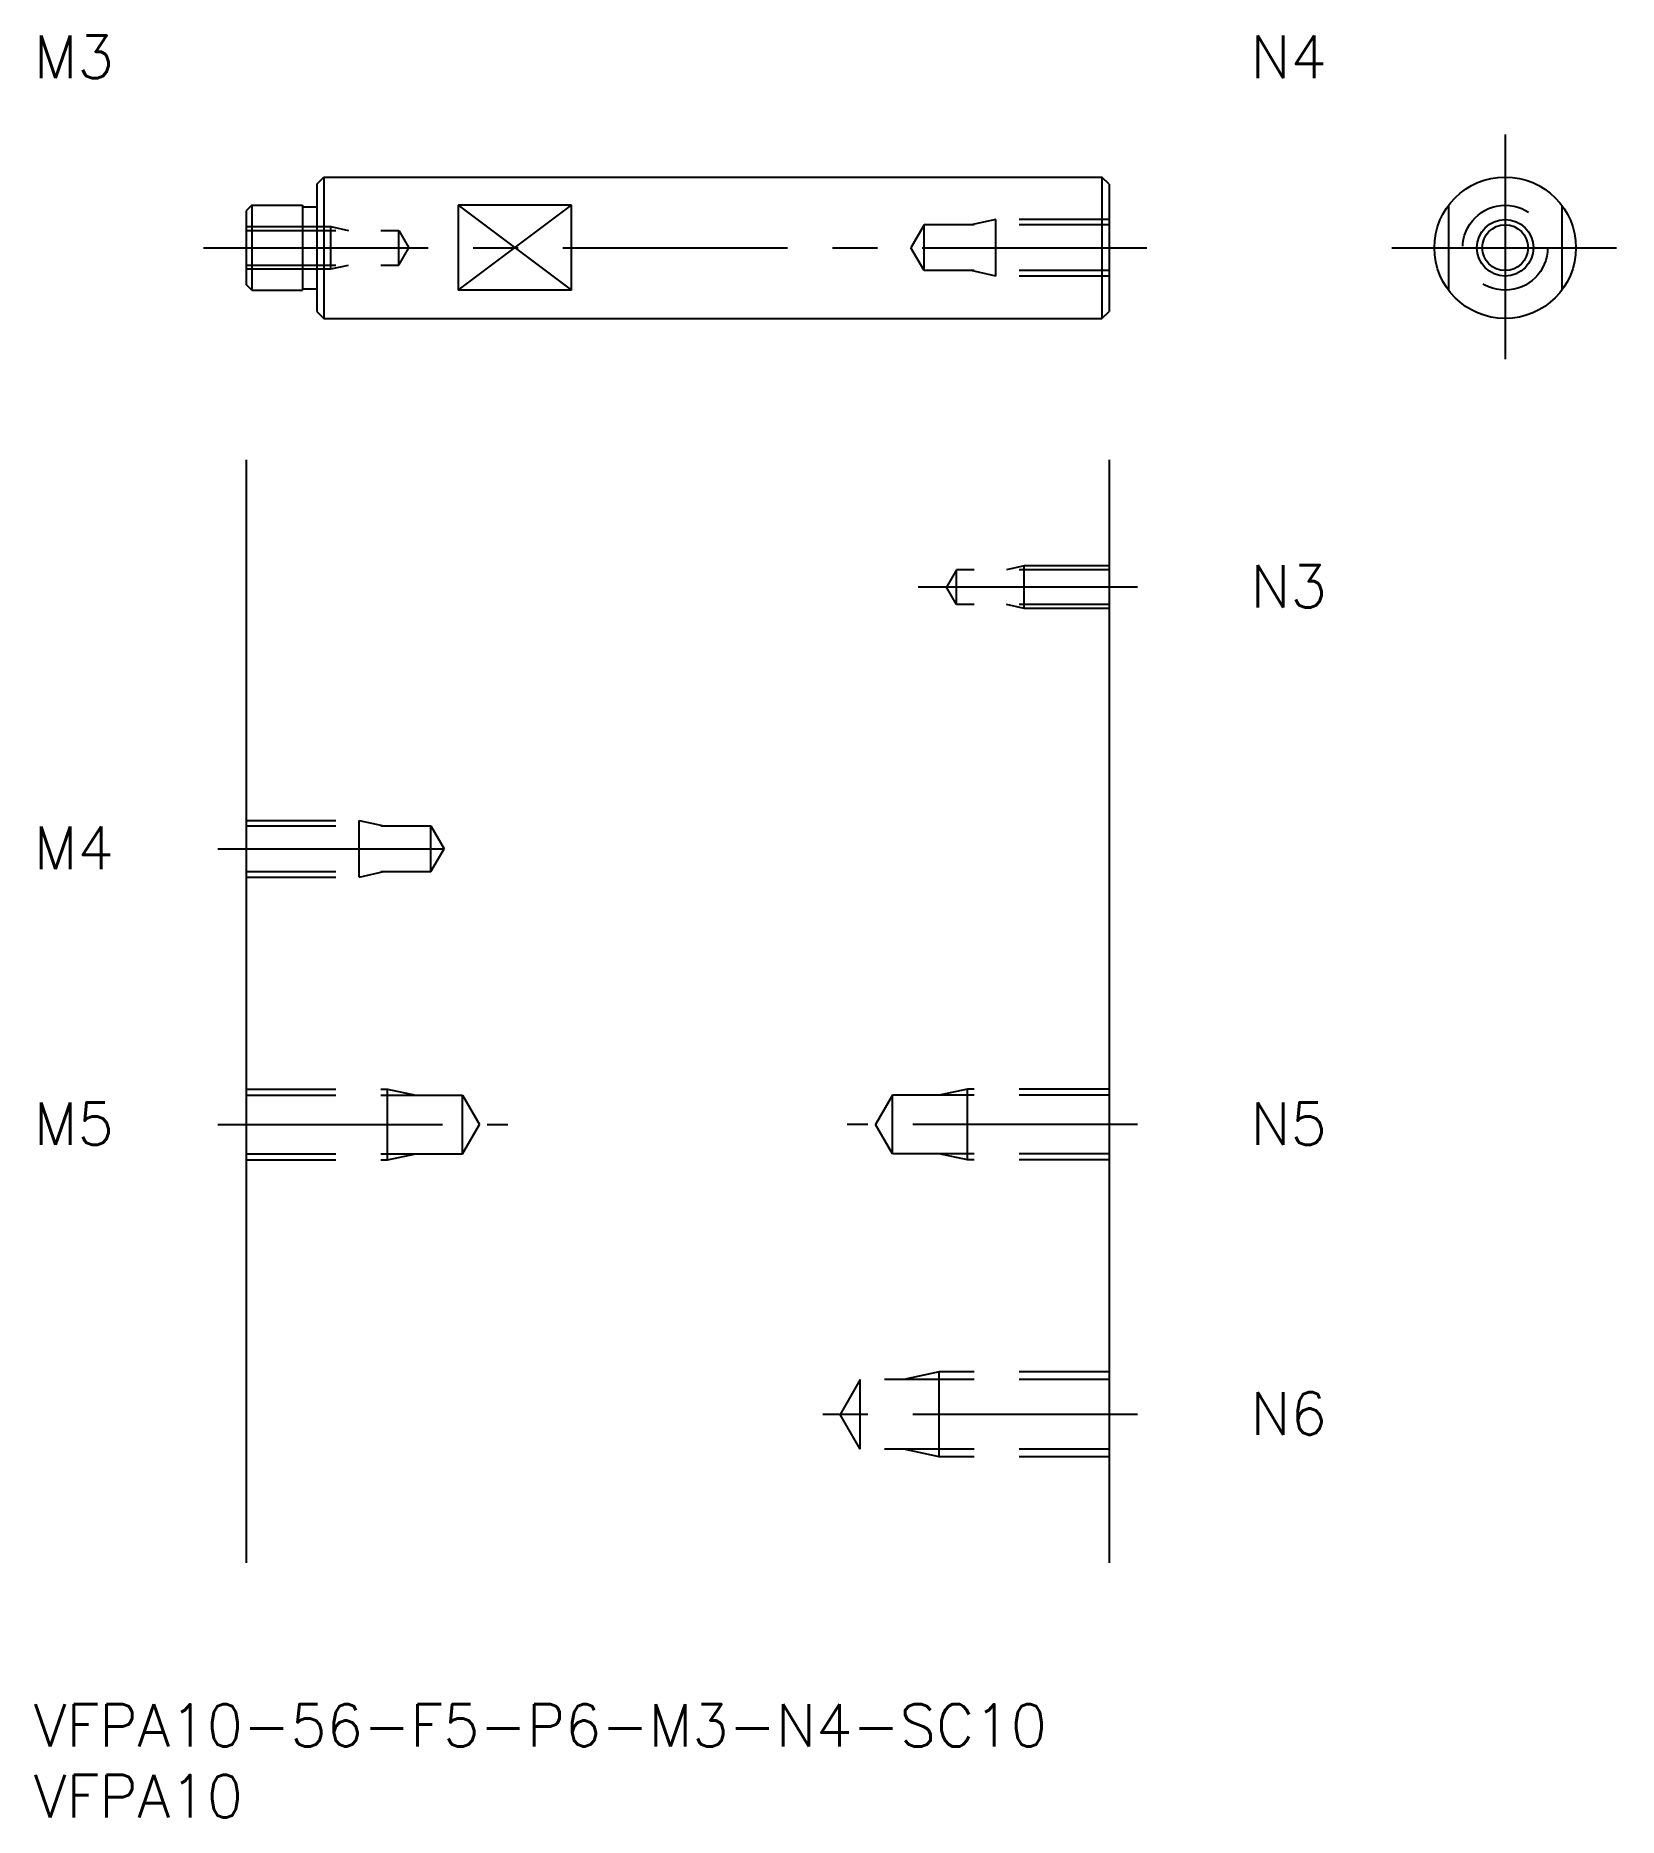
# Model space of a CAD drawing. Extents: x 0 to 112, y -8 to 118.
import ezdxf

# ---------------------------------------------------------------- set-up
doc = ezdxf.new("R2010")
doc.units = 0
doc.header["$LTSCALE"] = 0.5
doc.linetypes.add('CENTER', pattern=[50.8, 31.75, -6.35, 6.35, -6.35])
doc.linetypes.add('DASHED', pattern=[19.05, 12.7, -6.35])
for name, color, linetype in [('MSM_CENTER', 1, 'CENTER'), ('MSM_CONTINUOUS', 7, 'CONTINUOUS'), ('MSM_DASHED', 4, 'DASHED'), ('MSM_NARROW', 5, 'CONTINUOUS'), ('MSM_PART_NUMBER', 7, 'CONTINUOUS')]:
    doc.layers.add(name, color=color, linetype=linetype)
doc.styles.get("Standard").update_dxf_attribs({"font": 'txt.shx', "height": 3, "bigfont": 'bigfont.shx'})

# ---------------------------------------------------------------- blocks, each defined once
blk = doc.blocks.new('*U4')
at = {"layer": 'MSM_PART_NUMBER'}
blk.add_text('VFPA10-56-F5-P6-M3-N4-SC10', height=3, dxfattribs=at).set_placement((0, -3))
blk = doc.blocks.new('*U5')
at = {"layer": 'MSM_PART_NUMBER'}
blk.add_text('VFPA10', height=3, dxfattribs=at).set_placement((0, -8))
blk = doc.blocks.new('*U6')
at = {"layer": 'MSM_PART_NUMBER'}
blk.add_text('M5', height=3, dxfattribs=at).set_placement((0, 39.56))
blk = doc.blocks.new('*U7')
at = {"layer": 'MSM_PART_NUMBER'}
blk.add_text('M4', height=3, dxfattribs=at).set_placement((0, 59.06))
blk = doc.blocks.new('*U8')
at = {"layer": 'MSM_PART_NUMBER'}
blk.add_text('M3', height=3, dxfattribs=at).set_placement((0, 115))
blk = doc.blocks.new('*U9')
at = {"layer": 'MSM_PART_NUMBER'}
blk.add_text('N6', height=3, rotation=360, dxfattribs=at).set_placement((86, 19.06))
blk = doc.blocks.new('*U10')
at = {"layer": 'MSM_PART_NUMBER'}
blk.add_text('N5', height=3, rotation=360, dxfattribs=at).set_placement((86, 39.56))
blk = doc.blocks.new('*U11')
at = {"layer": 'MSM_PART_NUMBER'}
blk.add_text('N3', height=3, rotation=360, dxfattribs=at).set_placement((86, 77.56))
blk = doc.blocks.new('*U12')
at = {"layer": 'MSM_PART_NUMBER'}
blk.add_text('N4', height=3, rotation=360, dxfattribs=at).set_placement((86, 115))

msp = doc.modelspace()

# ---------------------------------------------------------------- linework, layer by layer
at = {"layer": 'MSM_CENTER'}
for p, q in [((104, 111), (104, 95)), ((12, 103), (79, 103)), ((96, 103), (112, 103)), ((78, 79), (62.5, 79)), ((13, 60.5), (31, 60.5)), ((13, 41), (33.5, 41)), ((78, 41), (57.5, 41)), ((78, 20.5), (55, 20.5))]:
    msp.add_line(p, q, dxfattribs=at)
at = {"layer": 'MSM_CONTINUOUS'}
for p, q in [((20, 107.5), (20.5, 108)), ((20, 107.5), (20, 98.5)), ((20.5, 108), (75.5, 108)), ((20.5, 108), (20.5, 98)), ((75.5, 108), (75.5, 98)), ((76, 107.5), (75.5, 108)), ((76, 107.5), (76, 98.5)), ((15.4, 106), (15, 105.6)), ((15.4, 106), (19, 106)), ((15.4, 106), (15.4, 100)), ((19, 106), (19, 100)), ((19, 105.9), (20, 105.9)), ((38, 106), (30, 106)), ((30, 106), (30, 100)), ((38, 100), (38, 106)), ((15, 105.6), (15, 100.4)), ((15.4, 100), (15, 100.4)), ((15.4, 100), (19, 100)), ((19, 100.1), (20, 100.1)), ((38, 100), (30, 100)), ((20, 98.5), (20.5, 98)), ((75.5, 98), (76, 98.5)), ((20.5, 98), (75.5, 98)), ((15, 88), (15, 10)), ((76, 88), (76, 10))]:
    msp.add_line(p, q, dxfattribs=at)
for radius in [5, 1.62]:
    msp.add_circle((104, 103), radius, dxfattribs=at)
at = {"layer": 'MSM_DASHED'}
for p, q in [((100, 106), (100, 100)), ((108, 106), (108, 100)), ((62.94, 104.62), (62, 103)), ((76, 104.62), (62.94, 104.62)), ((62.94, 101.38), (62.94, 104.62)), ((68, 105), (66.25, 104.62)), ((76, 105), (68, 105)), ((68, 101), (68, 105)), ((15, 104.5), (21, 104.5)), ((15, 104.23), (25.79, 104.23)), ((21, 104.5), (22.25, 104.23)), ((21, 101.5), (21, 104.5)), ((25.79, 101.77), (25.79, 104.23)), ((25.79, 104.23), (26.5, 103)), ((25.79, 101.77), (26.5, 103)), ((62.94, 101.38), (62, 103)), ((15, 101.77), (25.79, 101.77)), ((15, 101.5), (21, 101.5)), ((21, 101.5), (22.25, 101.77)), ((76, 101.38), (62.94, 101.38)), ((68, 101), (66.25, 101.38)), ((76, 101), (68, 101)), ((65.21, 80.23), (64.5, 79)), ((76, 80.23), (65.21, 80.23)), ((65.21, 77.77), (65.21, 80.23)), ((70, 80.5), (68.75, 80.23)), ((76, 80.5), (70, 80.5)), ((70, 77.5), (70, 80.5)), ((65.21, 77.77), (64.5, 79)), ((76, 77.77), (65.21, 77.77)), ((70, 77.5), (68.75, 77.77)), ((76, 77.5), (70, 77.5)), ((15, 62.5), (23, 62.5)), ((15, 62.12), (28.06, 62.12)), ((23, 58.5), (23, 62.5)), ((23, 62.5), (24.75, 62.12)), ((28.06, 58.88), (28.06, 62.12)), ((28.06, 62.12), (29, 60.5)), ((28.06, 58.88), (29, 60.5)), ((15, 58.88), (28.06, 58.88)), ((15, 58.5), (23, 58.5)), ((23, 58.5), (24.75, 58.88)), ((15, 43.5), (25, 43.5)), ((15, 43.07), (30.31, 43.07)), ((25, 38.5), (25, 43.5)), ((25, 43.5), (27, 43.07)), ((30.31, 38.93), (30.31, 43.07)), ((30.31, 43.07), (31.5, 41)), ((60.69, 43.07), (59.5, 41)), ((76, 43.07), (60.69, 43.07)), ((60.69, 38.93), (60.69, 43.07)), ((66, 43.5), (64, 43.07)), ((76, 43.5), (66, 43.5)), ((66, 38.5), (66, 43.5)), ((30.31, 38.93), (31.5, 41)), ((60.69, 38.93), (59.5, 41)), ((15, 38.93), (30.31, 38.93)), ((15, 38.5), (25, 38.5)), ((25, 38.5), (27, 38.93)), ((76, 38.93), (60.69, 38.93)), ((66, 38.5), (64, 38.93)), ((76, 38.5), (66, 38.5)), ((58.42, 22.96), (57, 20.5)), ((76, 22.96), (58.42, 22.96)), ((58.42, 18.04), (58.42, 22.96)), ((64, 23.5), (61.5, 22.96)), ((76, 23.5), (64, 23.5)), ((64, 17.5), (64, 23.5)), ((58.42, 18.04), (57, 20.5)), ((76, 18.04), (58.42, 18.04)), ((64, 17.5), (61.5, 18.04)), ((76, 17.5), (64, 17.5))]:
    msp.add_line(p, q, dxfattribs=at)
msp.add_circle((104, 103), 3, dxfattribs=at)
at = {"layer": 'MSM_NARROW'}
for p, q in [((30, 106), (38, 100)), ((30, 100), (38, 106))]:
    msp.add_line(p, q, dxfattribs=at)
msp.add_circle((104, 103), 2, dxfattribs=at)

# ---------------------------------------------------------------- block references
at = {"layer": 'MSM_CONTINUOUS'}
for name in ['*U8', '*U12', '*U11', '*U7', '*U6', '*U10', '*U9', '*U4', '*U5']:
    msp.add_blockref(name, (0, 0), dxfattribs=at)

doc.saveas('drawing.dxf')
